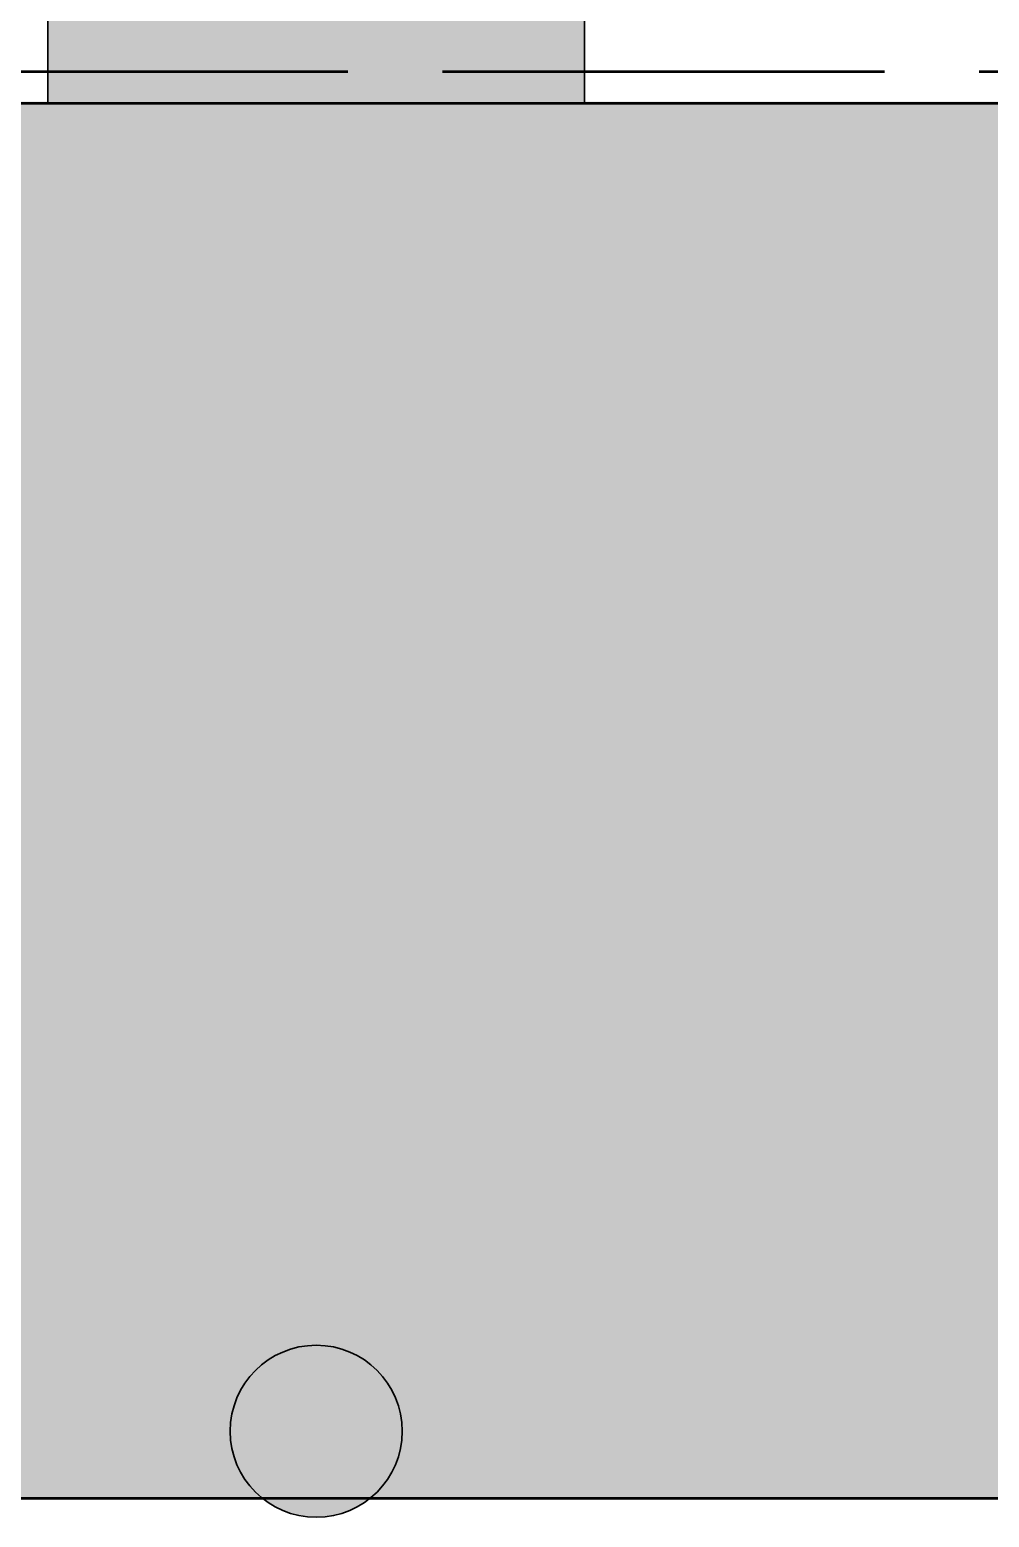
# Model space of a CAD drawing. Header units: millimetres. Extents: x -6738 to 19322, y -5396 to 4356.
# Drawn here: x 236 to 1309, y -21 to 1642 of the extents above; entities that cross this region are included whole.
import ezdxf

# ---------------------------------------------------------------- set-up
doc = ezdxf.new("R2010")
doc.units = ezdxf.units.MM
doc.linetypes.add('DASH_494_106', pattern=[599.722222, 493.888889, -105.833333])
for name, color, linetype in [('GEOFAB', 5, 'Continuous'), ('MANHOLES', 7, 'Continuous'), ('MODULE_ART', 7, 'Continuous'), ('PIPES', 7, 'Continuous'), ('TANK', 7, 'Continuous')]:
    doc.layers.add(name, color=color, linetype=linetype)

# ---------------------------------------------------------------- blocks, each defined once
blk = doc.blocks.new('atlancube_face')
at = {"true_color": 0x000000}
blk.add_solid([(-1.8, -1.8), (1151.8, -1.8), (-1.8, 781.8), (1151.8, 781.8)], dxfattribs=at)

msp = doc.modelspace()

# ---------------------------------------------------------------- hatches: boundary and pattern name
at = {"layer": 'PIPES', "true_color": 0xbfbfbf}
h = msp.add_hatch(color=7, dxfattribs=at)
h.dxf.hatch_style = 1
h.paths.add_polyline_path([(460.4, 75, 1), (652.7, 75, 1)])

# ---------------------------------------------------------------- linework, layer by layer
at = {"layer": 'GEOFAB', "color": 5, "linetype": 'DASH_494_106', "lineweight": 53}
msp.add_lwpolyline([(-35.3, -35.3), (14985.3, -35.3), (14985.3, 1595.3), (-35.3, 1595.3)], close=True, dxfattribs=at)
at = {"layer": 'MANHOLES', "lineweight": 30}
msp.add_lwpolyline([(256.5, 1560), (856.5, 1560), (856.5, 3000), (256.5, 3000)], close=True, dxfattribs=at)
at = {"layer": 'MANHOLES', "true_color": 0xb8b8b8}
msp.add_solid([(256.5, 1560), (856.5, 1560), (256.5, 3000), (856.5, 3000)], dxfattribs=at)
at = {"layer": 'PIPES', "color": 5, "lineweight": 35}
msp.add_circle((556.5, 75), 96.2, dxfattribs=at)
at = {"layer": 'TANK', "lineweight": 53}
msp.add_lwpolyline([(0, 0), (14950, 0), (14950, 1560), (0, 1560)], close=True, dxfattribs=at)

# ---------------------------------------------------------------- block references
at = {"layer": 'MODULE_ART'}
for p in [(0, 780), (1150, 780), (0, 0), (1150, 0)]:
    msp.add_blockref('atlancube_face', p, dxfattribs=at)

doc.saveas('drawing.dxf')
